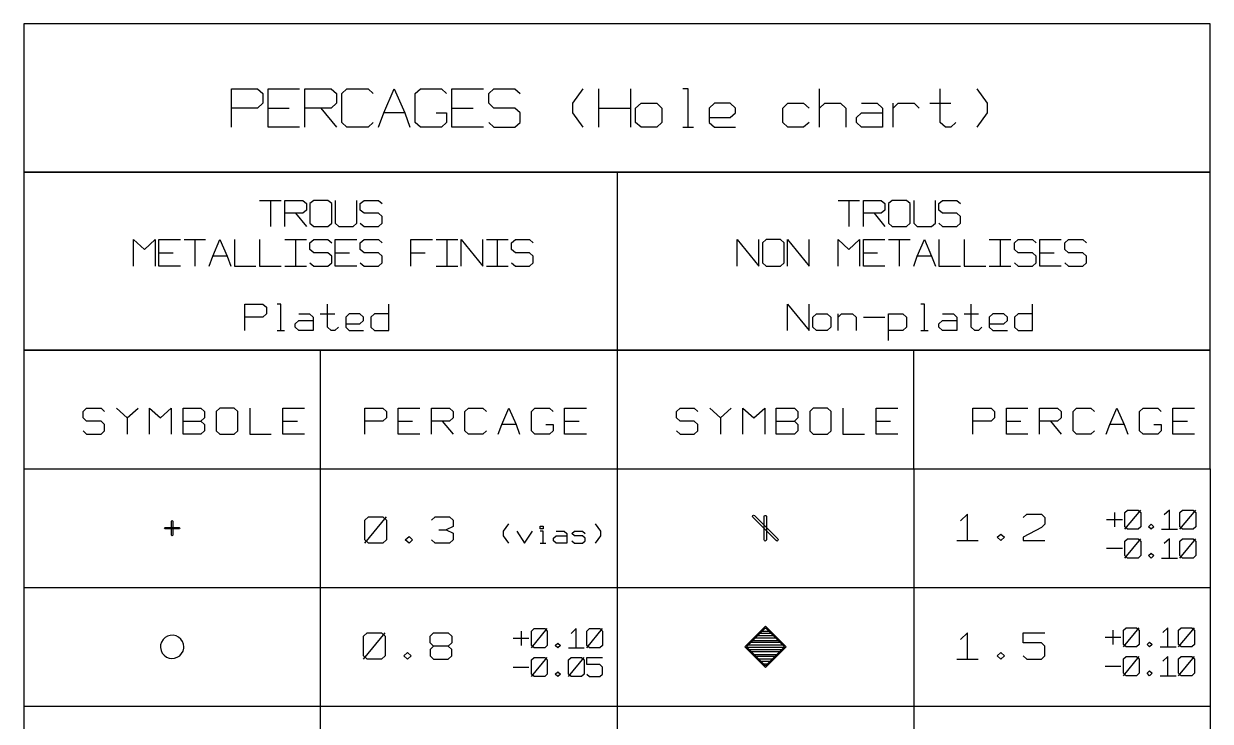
# Model space of a CAD drawing. Extents: x -658 to 530, y -320 to 521.
# Drawn here: x -421.3 to -277.6, y -38.6 to 45.8 of the extents above; entities that cross this region are included whole.
import ezdxf

# ---------------------------------------------------------------- set-up
doc = ezdxf.new("R2010")
doc.units = 0
doc.layers.add('1', color=1, linetype='CONTINUOUS')

msp = doc.modelspace()

# ---------------------------------------------------------------- linework, layer by layer
at = {"layer": '1'}
for p, q in [((-277.58, 45.8), (-421.3, 45.8)), ((-421.3, 45.8), (-421.3, 27.85)), ((-277.58, 27.85), (-277.58, 45.8)), ((-396.15, 33.27), (-396.15, 37.92)), ((-396.15, 37.92), (-392.98, 37.92)), ((-392.98, 37.92), (-392.33, 37.35)), ((-391.7, 33.27), (-391.7, 37.92)), ((-391.7, 37.92), (-387.88, 37.92)), ((-387.25, 33.27), (-387.25, 37.92)), ((-387.25, 37.92), (-384.05, 37.92)), ((-384.05, 37.92), (-383.43, 37.35)), ((-382.78, 37.35), (-382.15, 37.92)), ((-382.15, 37.92), (-379.6, 37.92)), ((-379.6, 37.92), (-378.98, 37.35)), ((-377.7, 35.02), (-376.43, 37.92)), ((-376.43, 37.92), (-375.15, 35.02)), ((-373.88, 37.35), (-373.25, 37.92)), ((-373.25, 37.92), (-370.7, 37.92)), ((-370.7, 37.92), (-370.08, 37.35)), ((-369.43, 33.27), (-369.43, 37.92)), ((-369.43, 37.92), (-365.63, 37.92)), ((-364.98, 37.35), (-364.35, 37.92)), ((-364.35, 37.92), (-361.8, 37.92)), ((-361.8, 37.92), (-361.18, 37.35)), ((-354.8, 36.17), (-353.53, 37.92)), ((-351.63, 33.27), (-351.63, 37.92)), ((-347.8, 37.92), (-347.8, 33.27)), ((-340.8, 37.92), (-341.45, 37.92)), ((-340.8, 33.27), (-340.8, 37.92)), ((-324.9, 33.27), (-324.9, 37.92)), ((-310.28, 33.85), (-310.28, 37.92)), ((-304.55, 36.17), (-305.83, 37.92)), ((-392.33, 36.17), (-392.98, 35.6)), ((-392.33, 37.35), (-392.33, 36.17)), ((-383.43, 36.17), (-384.05, 35.6)), ((-383.43, 37.35), (-383.43, 36.17)), ((-382.78, 33.85), (-382.78, 37.35)), ((-373.88, 33.85), (-373.88, 37.35)), ((-364.98, 36.17), (-364.98, 37.35)), ((-364.35, 35.6), (-364.98, 36.17)), ((-354.8, 35.02), (-354.8, 36.17)), ((-347.18, 35.6), (-346.53, 36.17)), ((-346.53, 36.17), (-344.63, 36.17)), ((-344.63, 36.17), (-344, 35.6)), ((-337.63, 36.17), (-338.28, 35.6)), ((-335.73, 36.17), (-337.63, 36.17)), ((-335.08, 35.6), (-335.73, 36.17)), ((-329.35, 35.6), (-328.73, 36.17)), ((-328.73, 36.17), (-326.83, 36.17)), ((-326.83, 36.17), (-326.18, 35.6)), ((-324.9, 35.6), (-324.28, 36.17)), ((-324.28, 36.17), (-322.38, 36.17)), ((-322.38, 36.17), (-321.73, 35.6)), ((-319.83, 36.17), (-317.93, 36.17)), ((-317.93, 36.17), (-317.28, 35.6)), ((-316, 33.27), (-316, 36.17)), ((-316, 35.6), (-315.38, 36.17)), ((-315.38, 36.17), (-313.45, 36.17)), ((-313.45, 36.17), (-312.83, 35.6)), ((-311.55, 36.17), (-309, 36.17)), ((-304.55, 35.02), (-304.55, 36.17)), ((-392.98, 35.6), (-396.15, 35.6)), ((-391.7, 35.6), (-389.15, 35.6)), ((-384.05, 35.6), (-387.25, 35.6)), ((-385.33, 35.6), (-383.43, 33.27)), ((-378.33, 33.27), (-377.7, 35.02)), ((-375.15, 35.02), (-377.7, 35.02)), ((-375.15, 35.02), (-374.53, 33.27)), ((-371.35, 35.02), (-370.08, 35.02)), ((-370.08, 35.02), (-370.08, 33.85)), ((-369.43, 35.6), (-366.88, 35.6)), ((-361.8, 35.6), (-364.35, 35.6)), ((-361.18, 35.02), (-361.8, 35.6)), ((-361.18, 33.85), (-361.18, 35.02)), ((-353.53, 33.27), (-354.8, 35.02)), ((-351.63, 35.6), (-347.8, 35.6)), ((-347.18, 33.85), (-347.18, 35.6)), ((-344, 35.6), (-344, 33.85)), ((-338.28, 35.6), (-338.28, 33.85)), ((-335.73, 34.45), (-335.08, 35.02)), ((-335.08, 35.02), (-335.08, 35.6)), ((-329.35, 33.85), (-329.35, 35.6)), ((-321.73, 35.6), (-321.73, 33.27)), ((-320.45, 34.45), (-319.83, 35.02)), ((-319.83, 35.02), (-317.28, 35.02)), ((-317.28, 35.6), (-317.28, 33.27)), ((-305.83, 33.27), (-304.55, 35.02)), ((-387.88, 33.27), (-391.7, 33.27)), ((-382.15, 33.27), (-382.78, 33.85)), ((-379.6, 33.27), (-382.15, 33.27)), ((-378.98, 33.85), (-379.6, 33.27)), ((-373.25, 33.27), (-373.88, 33.85)), ((-370.7, 33.27), (-373.25, 33.27)), ((-370.08, 33.85), (-370.7, 33.27)), ((-365.63, 33.27), (-369.43, 33.27)), ((-364.98, 33.85), (-364.35, 33.27)), ((-364.35, 33.27), (-361.8, 33.27)), ((-361.8, 33.27), (-361.18, 33.85)), ((-346.53, 33.27), (-347.18, 33.85)), ((-344.63, 33.27), (-346.53, 33.27)), ((-344, 33.85), (-344.63, 33.27)), ((-341.45, 33.27), (-340.18, 33.27)), ((-338.28, 34.45), (-335.73, 34.45)), ((-338.28, 33.85), (-337.63, 33.27)), ((-337.63, 33.27), (-335.08, 33.27)), ((-328.73, 33.27), (-329.35, 33.85)), ((-326.83, 33.27), (-328.73, 33.27)), ((-326.18, 33.85), (-326.83, 33.27)), ((-320.45, 33.85), (-320.45, 34.45)), ((-319.83, 33.27), (-320.45, 33.85)), ((-317.28, 33.27), (-319.83, 33.27)), ((-309.65, 33.27), (-310.28, 33.85)), ((-309, 33.27), (-309.65, 33.27)), ((-308.38, 33.85), (-309, 33.27)), ((-277.58, 27.85), (-421.3, 27.85)), ((-421.3, 27.85), (-421.3, 6.3)), ((-421.3, 27.85), (-277.58, 27.85)), ((-349.43, 27.85), (-349.43, -8.08)), ((-277.58, 6.3), (-277.58, 27.85)), ((-392.73, 24.42), (-390.1, 24.42)), ((-391.43, 24.42), (-391.43, 21.25)), ((-389.68, 21.25), (-389.68, 24.42)), ((-389.68, 24.42), (-387.5, 24.42)), ((-387.5, 24.42), (-387.05, 24.05)), ((-387.05, 23.25), (-387.5, 22.85)), ((-387.05, 24.05), (-387.05, 23.25)), ((-386.18, 24.42), (-386.63, 24.05)), ((-386.63, 24.05), (-386.63, 21.65)), ((-384.45, 24.42), (-386.18, 24.42)), ((-384, 24.05), (-384.45, 24.42)), ((-384, 21.65), (-384, 24.05)), ((-383.58, 24.42), (-383.58, 21.65)), ((-380.95, 21.65), (-380.95, 24.42)), ((-380.53, 24.05), (-380.08, 24.42)), ((-380.53, 23.25), (-380.53, 24.05)), ((-380.08, 22.85), (-380.53, 23.25)), ((-380.08, 24.42), (-378.33, 24.42)), ((-378.33, 24.42), (-377.9, 24.05)), ((-322.65, 24.42), (-320.05, 24.42)), ((-321.35, 24.42), (-321.35, 21.25)), ((-319.6, 21.25), (-319.6, 24.42)), ((-319.6, 24.42), (-317.43, 24.42)), ((-317.43, 24.42), (-317, 24.05)), ((-317, 23.25), (-317.43, 22.85)), ((-317, 24.05), (-317, 23.25)), ((-316.13, 24.42), (-316.55, 24.05)), ((-316.55, 24.05), (-316.55, 21.65)), ((-314.38, 24.42), (-316.13, 24.42)), ((-313.93, 24.05), (-314.38, 24.42)), ((-313.93, 21.65), (-313.93, 24.05)), ((-313.5, 24.42), (-313.5, 21.65)), ((-310.88, 21.65), (-310.88, 24.42)), ((-310.45, 24.05), (-310, 24.42)), ((-310.45, 23.25), (-310.45, 24.05)), ((-310, 22.85), (-310.45, 23.25)), ((-310, 24.42), (-308.28, 24.42)), ((-308.28, 24.42), (-307.83, 24.05)), ((-387.5, 22.85), (-389.68, 22.85)), ((-388.38, 22.85), (-387.05, 21.25)), ((-386.63, 21.65), (-386.18, 21.25)), ((-384.45, 21.25), (-384, 21.65)), ((-383.58, 21.65), (-383.13, 21.25)), ((-381.38, 21.25), (-380.95, 21.65)), ((-380.53, 21.65), (-380.08, 21.25)), ((-378.33, 22.85), (-380.08, 22.85)), ((-377.9, 22.45), (-378.33, 22.85)), ((-378.33, 21.25), (-377.9, 21.65)), ((-377.9, 21.65), (-377.9, 22.45)), ((-317.43, 22.85), (-319.6, 22.85)), ((-318.3, 22.85), (-317, 21.25)), ((-316.55, 21.65), (-316.13, 21.25)), ((-314.38, 21.25), (-313.93, 21.65)), ((-313.5, 21.65), (-313.08, 21.25)), ((-311.33, 21.25), (-310.88, 21.65)), ((-310.45, 21.65), (-310, 21.25)), ((-308.28, 22.85), (-310, 22.85)), ((-307.83, 22.45), (-308.28, 22.85)), ((-308.28, 21.25), (-307.83, 21.65)), ((-307.83, 21.65), (-307.83, 22.45)), ((-386.18, 21.25), (-384.45, 21.25)), ((-383.13, 21.25), (-381.38, 21.25)), ((-380.08, 21.25), (-378.33, 21.25)), ((-316.13, 21.25), (-314.38, 21.25)), ((-313.08, 21.25), (-311.33, 21.25)), ((-310, 21.25), (-308.28, 21.25)), ((-408, 16.47), (-408, 19.67)), ((-408, 19.67), (-406.68, 18.47)), ((-406.68, 18.47), (-405.38, 19.67)), ((-405.38, 19.67), (-405.38, 16.47)), ((-404.95, 16.47), (-404.95, 19.67)), ((-404.95, 19.67), (-402.33, 19.67)), ((-401.88, 19.67), (-399.28, 19.67)), ((-400.58, 19.67), (-400.58, 16.47)), ((-398.4, 17.67), (-397.53, 19.67)), ((-397.53, 19.67), (-396.65, 17.67)), ((-395.78, 19.67), (-395.78, 16.47)), ((-392.73, 19.67), (-392.73, 16.47)), ((-389.68, 19.67), (-387.05, 19.67)), ((-388.38, 19.67), (-388.38, 16.47)), ((-386.63, 19.27), (-386.18, 19.67)), ((-386.63, 18.47), (-386.63, 19.27)), ((-386.18, 19.67), (-384.45, 19.67)), ((-384.45, 19.67), (-384, 19.27)), ((-383.58, 16.47), (-383.58, 19.67)), ((-383.58, 19.67), (-380.95, 19.67)), ((-380.53, 19.27), (-380.08, 19.67)), ((-380.53, 18.47), (-380.53, 19.27)), ((-380.08, 19.67), (-378.33, 19.67)), ((-378.33, 19.67), (-377.9, 19.27)), ((-374.4, 16.47), (-374.4, 19.67)), ((-374.4, 19.67), (-371.8, 19.67)), ((-371.35, 19.67), (-368.73, 19.67)), ((-370.05, 19.67), (-370.05, 16.47)), ((-368.3, 16.47), (-368.3, 19.67)), ((-368.3, 19.67), (-365.68, 16.47)), ((-365.68, 16.47), (-365.68, 19.67)), ((-365.25, 19.67), (-362.63, 19.67)), ((-363.95, 19.67), (-363.95, 16.47)), ((-362.2, 19.27), (-361.75, 19.67)), ((-362.2, 18.47), (-362.2, 19.27)), ((-361.75, 19.67), (-360.03, 19.67)), ((-360.03, 19.67), (-359.58, 19.27)), ((-334.88, 16.47), (-334.88, 19.67)), ((-334.88, 19.67), (-332.25, 16.47)), ((-332.25, 16.47), (-332.25, 19.67)), ((-331.38, 19.67), (-331.83, 19.27)), ((-331.83, 19.27), (-331.83, 16.87)), ((-329.65, 19.67), (-331.38, 19.67)), ((-329.2, 19.27), (-329.65, 19.67)), ((-329.2, 16.87), (-329.2, 19.27)), ((-328.78, 16.47), (-328.78, 19.67)), ((-328.78, 19.67), (-326.15, 16.47)), ((-326.15, 16.47), (-326.15, 19.67)), ((-322.65, 16.47), (-322.65, 19.67)), ((-322.65, 19.67), (-321.35, 18.47)), ((-321.35, 18.47), (-320.05, 19.67)), ((-320.05, 19.67), (-320.05, 16.47)), ((-319.6, 16.47), (-319.6, 19.67)), ((-319.6, 19.67), (-317, 19.67)), ((-316.55, 19.67), (-313.93, 19.67)), ((-315.25, 19.67), (-315.25, 16.47)), ((-313.08, 17.67), (-312.2, 19.67)), ((-312.2, 19.67), (-311.33, 17.67)), ((-310.45, 19.67), (-310.45, 16.47)), ((-307.4, 19.67), (-307.4, 16.47)), ((-304.35, 19.67), (-301.73, 19.67)), ((-303.03, 19.67), (-303.03, 16.47)), ((-301.3, 19.27), (-300.85, 19.67)), ((-301.3, 18.47), (-301.3, 19.27)), ((-300.85, 19.67), (-299.1, 19.67)), ((-299.1, 19.67), (-298.68, 19.27)), ((-298.23, 16.47), (-298.23, 19.67)), ((-298.23, 19.67), (-295.63, 19.67)), ((-295.18, 19.27), (-294.75, 19.67)), ((-295.18, 18.47), (-295.18, 19.27)), ((-294.75, 19.67), (-293, 19.67)), ((-293, 19.67), (-292.58, 19.27)), ((-404.95, 18.07), (-403.2, 18.07)), ((-398.83, 16.47), (-398.4, 17.67)), ((-396.65, 17.67), (-398.4, 17.67)), ((-396.65, 17.67), (-396.23, 16.47)), ((-386.18, 18.07), (-386.63, 18.47)), ((-384.45, 18.07), (-386.18, 18.07)), ((-384, 17.67), (-384.45, 18.07)), ((-384, 16.87), (-384, 17.67)), ((-383.58, 18.07), (-381.83, 18.07)), ((-380.08, 18.07), (-380.53, 18.47)), ((-378.33, 18.07), (-380.08, 18.07)), ((-377.9, 17.67), (-378.33, 18.07)), ((-377.9, 16.87), (-377.9, 17.67)), ((-374.4, 18.07), (-372.68, 18.07)), ((-361.75, 18.07), (-362.2, 18.47)), ((-360.03, 18.07), (-361.75, 18.07)), ((-359.58, 17.67), (-360.03, 18.07)), ((-359.58, 16.87), (-359.58, 17.67)), ((-319.6, 18.07), (-317.88, 18.07)), ((-313.5, 16.47), (-313.08, 17.67)), ((-311.33, 17.67), (-313.08, 17.67)), ((-311.33, 17.67), (-310.88, 16.47)), ((-300.85, 18.07), (-301.3, 18.47)), ((-299.1, 18.07), (-300.85, 18.07)), ((-298.68, 17.67), (-299.1, 18.07)), ((-298.68, 16.87), (-298.68, 17.67)), ((-298.23, 18.07), (-296.5, 18.07)), ((-294.75, 18.07), (-295.18, 18.47)), ((-293, 18.07), (-294.75, 18.07)), ((-292.58, 17.67), (-293, 18.07)), ((-292.58, 16.87), (-292.58, 17.67)), ((-402.33, 16.47), (-404.95, 16.47)), ((-395.78, 16.47), (-393.18, 16.47)), ((-392.73, 16.47), (-390.1, 16.47)), ((-389.68, 16.47), (-387.05, 16.47)), ((-386.63, 16.87), (-386.18, 16.47)), ((-386.18, 16.47), (-384.45, 16.47)), ((-384.45, 16.47), (-384, 16.87)), ((-380.95, 16.47), (-383.58, 16.47)), ((-380.53, 16.87), (-380.08, 16.47)), ((-380.08, 16.47), (-378.33, 16.47)), ((-378.33, 16.47), (-377.9, 16.87)), ((-371.35, 16.47), (-368.73, 16.47)), ((-365.25, 16.47), (-362.63, 16.47)), ((-362.2, 16.87), (-361.75, 16.47)), ((-361.75, 16.47), (-360.03, 16.47)), ((-360.03, 16.47), (-359.58, 16.87)), ((-331.83, 16.87), (-331.38, 16.47)), ((-331.38, 16.47), (-329.65, 16.47)), ((-329.65, 16.47), (-329.2, 16.87)), ((-317, 16.47), (-319.6, 16.47)), ((-310.45, 16.47), (-307.83, 16.47)), ((-307.4, 16.47), (-304.78, 16.47)), ((-304.35, 16.47), (-301.73, 16.47)), ((-301.3, 16.87), (-300.85, 16.47)), ((-300.85, 16.47), (-299.1, 16.47)), ((-299.1, 16.47), (-298.68, 16.87)), ((-295.63, 16.47), (-298.23, 16.47)), ((-295.18, 16.87), (-294.75, 16.47)), ((-294.75, 16.47), (-293, 16.47)), ((-293, 16.47), (-292.58, 16.87)), ((-394.53, 8.67), (-394.53, 11.85)), ((-394.53, 11.85), (-392.35, 11.85)), ((-392.35, 11.85), (-391.9, 11.47)), ((-390.15, 11.85), (-390.6, 11.85)), ((-390.15, 8.67), (-390.15, 11.85)), ((-384.5, 9.07), (-384.5, 11.85)), ((-377.08, 8.67), (-377.08, 11.85)), ((-328.78, 8.67), (-328.78, 11.85)), ((-328.78, 11.85), (-326.15, 8.67)), ((-326.15, 8.67), (-326.15, 11.85)), ((-312.2, 11.85), (-312.63, 11.85)), ((-312.2, 8.67), (-312.2, 11.85)), ((-306.53, 9.07), (-306.53, 11.85)), ((-299.1, 8.67), (-299.1, 11.85)), ((-392.35, 10.27), (-394.53, 10.27)), ((-391.9, 10.67), (-392.35, 10.27)), ((-391.9, 11.47), (-391.9, 10.67)), ((-387.98, 10.67), (-386.68, 10.67)), ((-386.68, 10.67), (-386.23, 10.27)), ((-386.23, 10.27), (-386.23, 8.67)), ((-385.38, 10.67), (-383.63, 10.67)), ((-381.88, 10.67), (-382.3, 10.27)), ((-382.3, 10.27), (-382.3, 9.07)), ((-380.58, 10.67), (-381.88, 10.67)), ((-380.13, 10.27), (-380.58, 10.67)), ((-380.13, 9.87), (-380.13, 10.27)), ((-378.83, 10.67), (-379.25, 10.27)), ((-379.25, 10.27), (-379.25, 9.07)), ((-377.08, 10.67), (-378.83, 10.67)), ((-325.73, 10.27), (-325.28, 10.67)), ((-325.73, 9.07), (-325.73, 10.27)), ((-325.28, 10.67), (-323.98, 10.67)), ((-323.98, 10.67), (-323.53, 10.27)), ((-323.53, 10.27), (-323.53, 9.07)), ((-322.65, 8.67), (-322.65, 10.67)), ((-322.65, 10.27), (-322.23, 10.67)), ((-322.23, 10.67), (-320.93, 10.67)), ((-320.93, 10.67), (-320.48, 10.27)), ((-320.48, 10.27), (-320.48, 8.67)), ((-319.6, 10.27), (-317, 10.27)), ((-316.55, 7.47), (-316.55, 10.67)), ((-316.55, 10.67), (-314.8, 10.67)), ((-314.8, 10.67), (-314.38, 10.27)), ((-314.38, 10.27), (-314.38, 9.07)), ((-310, 10.67), (-308.7, 10.67)), ((-308.7, 10.67), (-308.28, 10.27)), ((-308.28, 10.27), (-308.28, 8.67)), ((-307.4, 10.67), (-305.65, 10.67)), ((-303.9, 10.67), (-304.35, 10.27)), ((-304.35, 10.27), (-304.35, 9.07)), ((-302.6, 10.67), (-303.9, 10.67)), ((-302.15, 10.27), (-302.6, 10.67)), ((-302.15, 9.87), (-302.15, 10.27)), ((-300.85, 10.67), (-301.3, 10.27)), ((-301.3, 10.27), (-301.3, 9.07)), ((-299.1, 10.67), (-300.85, 10.67)), ((-390.6, 8.67), (-389.73, 8.67)), ((-388.43, 9.47), (-387.98, 9.87)), ((-388.43, 9.07), (-388.43, 9.47)), ((-387.98, 8.67), (-388.43, 9.07)), ((-387.98, 9.87), (-386.23, 9.87)), ((-386.23, 8.67), (-387.98, 8.67)), ((-384.05, 8.67), (-384.5, 9.07)), ((-383.63, 8.67), (-384.05, 8.67)), ((-383.18, 9.07), (-383.63, 8.67)), ((-382.3, 9.47), (-380.58, 9.47)), ((-382.3, 9.07), (-381.88, 8.67)), ((-381.88, 8.67), (-380.13, 8.67)), ((-380.58, 9.47), (-380.13, 9.87)), ((-379.25, 9.07), (-378.83, 8.67)), ((-378.83, 8.67), (-377.08, 8.67)), ((-325.28, 8.67), (-325.73, 9.07)), ((-323.98, 8.67), (-325.28, 8.67)), ((-323.53, 9.07), (-323.98, 8.67)), ((-314.8, 8.67), (-316.55, 8.67)), ((-314.38, 9.07), (-314.8, 8.67)), ((-312.63, 8.67), (-311.75, 8.67)), ((-310.45, 9.47), (-310, 9.87)), ((-310.45, 9.07), (-310.45, 9.47)), ((-310, 8.67), (-310.45, 9.07)), ((-310, 9.87), (-308.28, 9.87)), ((-308.28, 8.67), (-310, 8.67)), ((-306.08, 8.67), (-306.53, 9.07)), ((-305.65, 8.67), (-306.08, 8.67)), ((-305.23, 9.07), (-305.65, 8.67)), ((-304.35, 9.47), (-302.6, 9.47)), ((-304.35, 9.07), (-303.9, 8.67)), ((-303.9, 8.67), (-302.15, 8.67)), ((-302.6, 9.47), (-302.15, 9.87)), ((-301.3, 9.07), (-300.85, 8.67)), ((-300.85, 8.67), (-299.1, 8.67)), ((-277.58, 6.3), (-421.3, 6.3)), ((-421.3, 6.3), (-421.3, -8.08)), ((-421.3, 6.3), (-277.58, 6.3)), ((-385.38, 6.3), (-385.38, -8.08)), ((-313.5, -8.08), (-313.5, 6.3)), ((-277.58, -8.08), (-277.58, 6.3)), ((-414.1, -1.13), (-413.68, -0.73)), ((-414.1, -1.9), (-414.1, -1.13)), ((-413.68, -0.73), (-411.93, -0.73)), ((-411.93, -0.73), (-411.5, -1.13)), ((-410.08, -0.73), (-408.78, -1.9)), ((-408.78, -1.9), (-407.45, -0.73)), ((-406.05, -3.9), (-406.05, -0.73)), ((-406.05, -0.73), (-404.73, -1.9)), ((-404.73, -1.9), (-403.43, -0.73)), ((-403.43, -0.73), (-403.43, -3.9)), ((-402, -3.9), (-402, -0.73)), ((-402, -0.73), (-399.83, -0.73)), ((-399.83, -0.73), (-399.4, -1.13)), ((-399.4, -1.13), (-399.4, -1.9)), ((-397.53, -0.73), (-397.98, -1.13)), ((-397.98, -1.13), (-397.98, -3.5)), ((-395.8, -0.73), (-397.53, -0.73)), ((-395.35, -1.13), (-395.8, -0.73)), ((-395.35, -3.5), (-395.35, -1.13)), ((-393.93, -0.73), (-393.93, -3.9)), ((-389.9, -3.9), (-389.9, -0.73)), ((-389.9, -0.73), (-387.28, -0.73)), ((-379.98, -3.9), (-379.98, -0.73)), ((-379.98, -0.73), (-377.8, -0.73)), ((-377.8, -0.73), (-377.35, -1.13)), ((-377.35, -1.13), (-377.35, -1.9)), ((-375.95, -3.9), (-375.95, -0.73)), ((-375.95, -0.73), (-373.33, -0.73)), ((-371.9, -3.9), (-371.9, -0.73)), ((-371.9, -0.73), (-369.73, -0.73)), ((-369.73, -0.73), (-369.28, -1.13)), ((-369.28, -1.13), (-369.28, -1.9)), ((-367.88, -1.13), (-367.43, -0.73)), ((-367.88, -3.5), (-367.88, -1.13)), ((-367.43, -0.73), (-365.7, -0.73)), ((-365.7, -0.73), (-365.25, -1.13)), ((-363.4, -2.7), (-362.53, -0.73)), ((-362.53, -0.73), (-361.65, -2.7)), ((-359.8, -1.13), (-359.38, -0.73)), ((-359.8, -3.5), (-359.8, -1.13)), ((-359.38, -0.73), (-357.63, -0.73)), ((-357.63, -0.73), (-357.18, -1.13)), ((-355.78, -3.9), (-355.78, -0.73)), ((-355.78, -0.73), (-353.15, -0.73)), ((-342.25, -1.13), (-341.8, -0.73)), ((-342.25, -1.9), (-342.25, -1.13)), ((-341.8, -0.73), (-340.08, -0.73)), ((-340.08, -0.73), (-339.63, -1.13)), ((-338.2, -0.73), (-336.9, -1.9)), ((-336.9, -1.9), (-335.6, -0.73)), ((-334.18, -3.9), (-334.18, -0.73)), ((-334.18, -0.73), (-332.88, -1.9)), ((-332.88, -1.9), (-331.55, -0.73)), ((-331.55, -0.73), (-331.55, -3.9)), ((-330.15, -3.9), (-330.15, -0.73)), ((-330.15, -0.73), (-327.95, -0.73)), ((-327.95, -0.73), (-327.53, -1.13)), ((-327.53, -1.13), (-327.53, -1.9)), ((-325.68, -0.73), (-326.1, -1.13)), ((-326.1, -1.13), (-326.1, -3.5)), ((-323.93, -0.73), (-325.68, -0.73)), ((-323.5, -1.13), (-323.93, -0.73)), ((-323.5, -3.5), (-323.5, -1.13)), ((-322.08, -0.73), (-322.08, -3.9)), ((-318.05, -3.9), (-318.05, -0.73)), ((-318.05, -0.73), (-315.43, -0.73)), ((-306.33, -3.9), (-306.33, -0.73)), ((-306.33, -0.73), (-304.13, -0.73)), ((-304.13, -0.73), (-303.7, -1.13)), ((-303.7, -1.13), (-303.7, -1.9)), ((-302.28, -3.9), (-302.28, -0.73)), ((-302.28, -0.73), (-299.68, -0.73)), ((-298.25, -3.9), (-298.25, -0.73)), ((-298.25, -0.73), (-296.08, -0.73)), ((-296.08, -0.73), (-295.63, -1.13)), ((-295.63, -1.13), (-295.63, -1.9)), ((-294.2, -1.13), (-293.78, -0.73)), ((-294.2, -3.5), (-294.2, -1.13)), ((-293.78, -0.73), (-292.03, -0.73)), ((-292.03, -0.73), (-291.6, -1.13)), ((-289.75, -2.7), (-288.88, -0.73)), ((-288.88, -0.73), (-288, -2.7)), ((-286.15, -1.13), (-285.7, -0.73)), ((-286.15, -3.5), (-286.15, -1.13)), ((-285.7, -0.73), (-283.95, -0.73)), ((-283.95, -0.73), (-283.53, -1.13)), ((-282.1, -3.9), (-282.1, -0.73)), ((-282.1, -0.73), (-279.5, -0.73)), ((-413.68, -2.3), (-414.1, -1.9)), ((-411.93, -2.3), (-413.68, -2.3)), ((-411.5, -2.7), (-411.93, -2.3)), ((-411.5, -3.5), (-411.5, -2.7)), ((-408.78, -1.9), (-408.78, -3.9)), ((-402, -2.3), (-399.83, -2.3)), ((-399.4, -1.9), (-399.83, -2.3)), ((-399.83, -2.3), (-399.4, -2.7)), ((-399.4, -2.7), (-399.4, -3.5)), ((-389.9, -2.3), (-388.15, -2.3)), ((-377.8, -2.3), (-379.98, -2.3)), ((-377.35, -1.9), (-377.8, -2.3)), ((-375.95, -2.3), (-374.2, -2.3)), ((-369.73, -2.3), (-371.9, -2.3)), ((-370.6, -2.3), (-369.28, -3.9)), ((-369.28, -1.9), (-369.73, -2.3)), ((-363.83, -3.9), (-363.4, -2.7)), ((-361.65, -2.7), (-363.4, -2.7)), ((-361.65, -2.7), (-361.23, -3.9)), ((-358.05, -2.7), (-357.18, -2.7)), ((-357.18, -2.7), (-357.18, -3.5)), ((-355.78, -2.3), (-354.03, -2.3)), ((-341.8, -2.3), (-342.25, -1.9)), ((-340.08, -2.3), (-341.8, -2.3)), ((-339.63, -2.7), (-340.08, -2.3)), ((-339.63, -3.5), (-339.63, -2.7)), ((-336.9, -1.9), (-336.9, -3.9)), ((-330.15, -2.3), (-327.95, -2.3)), ((-327.53, -1.9), (-327.95, -2.3)), ((-327.95, -2.3), (-327.53, -2.7)), ((-327.53, -2.7), (-327.53, -3.5)), ((-318.05, -2.3), (-316.3, -2.3)), ((-304.13, -2.3), (-306.33, -2.3)), ((-303.7, -1.9), (-304.13, -2.3)), ((-302.28, -2.3), (-300.53, -2.3)), ((-296.08, -2.3), (-298.25, -2.3)), ((-296.93, -2.3), (-295.63, -3.9)), ((-295.63, -1.9), (-296.08, -2.3)), ((-290.18, -3.9), (-289.75, -2.7)), ((-288, -2.7), (-289.75, -2.7)), ((-288, -2.7), (-287.55, -3.9)), ((-284.4, -2.7), (-283.53, -2.7)), ((-283.53, -2.7), (-283.53, -3.5)), ((-282.1, -2.3), (-280.35, -2.3)), ((-414.1, -3.5), (-413.68, -3.9)), ((-413.68, -3.9), (-411.93, -3.9)), ((-411.93, -3.9), (-411.5, -3.5)), ((-399.83, -3.9), (-402, -3.9)), ((-399.4, -3.5), (-399.83, -3.9)), ((-397.98, -3.5), (-397.53, -3.9)), ((-397.53, -3.9), (-395.8, -3.9)), ((-395.8, -3.9), (-395.35, -3.5)), ((-393.93, -3.9), (-391.33, -3.9)), ((-387.28, -3.9), (-389.9, -3.9)), ((-373.33, -3.9), (-375.95, -3.9)), ((-367.43, -3.9), (-367.88, -3.5)), ((-365.7, -3.9), (-367.43, -3.9)), ((-365.25, -3.5), (-365.7, -3.9)), ((-359.38, -3.9), (-359.8, -3.5)), ((-357.63, -3.9), (-359.38, -3.9)), ((-357.18, -3.5), (-357.63, -3.9)), ((-353.15, -3.9), (-355.78, -3.9)), ((-342.25, -3.5), (-341.8, -3.9)), ((-341.8, -3.9), (-340.08, -3.9)), ((-340.08, -3.9), (-339.63, -3.5)), ((-327.95, -3.9), (-330.15, -3.9)), ((-327.53, -3.5), (-327.95, -3.9)), ((-326.1, -3.5), (-325.68, -3.9)), ((-325.68, -3.9), (-323.93, -3.9)), ((-323.93, -3.9), (-323.5, -3.5)), ((-322.08, -3.9), (-319.45, -3.9)), ((-315.43, -3.9), (-318.05, -3.9)), ((-299.68, -3.9), (-302.28, -3.9)), ((-293.78, -3.9), (-294.2, -3.5)), ((-292.03, -3.9), (-293.78, -3.9)), ((-291.6, -3.5), (-292.03, -3.9)), ((-285.7, -3.9), (-286.15, -3.5)), ((-283.95, -3.9), (-285.7, -3.9)), ((-283.53, -3.5), (-283.95, -3.9)), ((-279.5, -3.9), (-282.1, -3.9)), ((-421.3, -8.08), (-421.3, -65.58)), ((-421.3, -8.08), (-277.58, -8.08)), ((-385.38, -8.08), (-385.38, -65.58)), ((-349.43, -8.08), (-349.43, -65.58)), ((-313.5, -8.08), (-313.5, -65.58)), ((-277.58, -8.08), (-277.58, -65.58)), ((-403.38, -14.38), (-403.33, -14.35)), ((-403.33, -14.35), (-403.28, -14.38)), ((-379.98, -14.28), (-379.55, -13.88)), ((-379.98, -17.08), (-377.35, -13.88)), ((-379.98, -16.68), (-379.98, -14.28)), ((-379.55, -13.88), (-377.8, -13.88)), ((-377.8, -13.88), (-377.35, -14.28)), ((-377.35, -14.28), (-377.35, -16.68)), ((-371.9, -14.28), (-371.48, -13.88)), ((-371.48, -13.88), (-369.73, -13.88)), ((-369.73, -13.88), (-369.28, -14.28)), ((-369.28, -14.28), (-369.28, -15.08)), ((-333.02, -13.85), (-333, -13.75)), ((-333, -13.95), (-333.02, -13.85)), ((-333, -13.75), (-332.9, -13.7)), ((-330.15, -16.77), (-333, -13.95)), ((-332.9, -13.7), (-332.8, -13.75)), ((-332.8, -13.75), (-329.95, -16.57)), ((-331.6, -13.85), (-331.58, -13.75)), ((-331.6, -16.67), (-331.6, -13.85)), ((-331.58, -13.75), (-331.48, -13.72)), ((-331.48, -13.72), (-331.38, -13.75)), ((-331.38, -13.75), (-331.33, -13.85)), ((-331.33, -13.85), (-331.33, -16.67)), ((-306.98, -13.58), (-307.85, -14.38)), ((-306.98, -16.75), (-306.98, -13.58)), ((-300.23, -13.98), (-299.78, -13.58)), ((-299.78, -13.58), (-298.03, -13.58)), ((-298.03, -13.58), (-297.6, -13.98)), ((-297.6, -13.98), (-297.6, -14.78)), ((-290.15, -14.23), (-288.23, -14.23)), ((-289.2, -13.35), (-289.2, -15.1)), ((-287.93, -13.35), (-287.6, -13.08)), ((-287.93, -15.38), (-286, -13.08)), ((-287.93, -15.1), (-287.93, -13.35)), ((-287.6, -13.08), (-286.33, -13.08)), ((-286.33, -13.08), (-286, -13.35)), ((-286, -13.35), (-286, -15.1)), ((-282.53, -13.08), (-283.15, -13.65)), ((-282.53, -15.38), (-282.53, -13.08)), ((-281.25, -13.35), (-280.93, -13.08)), ((-281.25, -15.38), (-279.33, -13.08)), ((-281.25, -15.1), (-281.25, -13.35)), ((-280.93, -13.08), (-279.65, -13.08)), ((-279.65, -13.08), (-279.33, -13.35)), ((-279.33, -13.35), (-279.33, -15.1)), ((-404.25, -15.28), (-404.22, -15.23)), ((-404.22, -15.33), (-404.25, -15.28)), ((-404.22, -15.23), (-404.17, -15.2)), ((-404.17, -15.35), (-404.22, -15.33)), ((-404.17, -15.2), (-402.47, -15.2)), ((-402.47, -15.35), (-404.17, -15.35)), ((-403.4, -14.43), (-403.38, -14.38)), ((-403.4, -16.12), (-403.4, -14.43)), ((-403.28, -14.38), (-403.25, -14.43)), ((-403.25, -14.43), (-403.25, -16.12)), ((-402.47, -15.2), (-402.42, -15.23)), ((-402.42, -15.33), (-402.47, -15.35)), ((-402.42, -15.23), (-402.4, -15.28)), ((-402.4, -15.28), (-402.42, -15.33)), ((-371.03, -15.48), (-370.15, -15.48)), ((-369.28, -15.08), (-370.15, -15.48)), ((-370.15, -15.48), (-369.28, -15.88)), ((-363.18, -15.63), (-362.53, -14.75)), ((-363.18, -16.2), (-363.18, -15.63)), ((-361.58, -15.63), (-360.63, -17.08)), ((-360.63, -17.08), (-359.68, -15.63)), ((-358.73, -15.33), (-358.73, -15.03)), ((-358.73, -15.03), (-358.4, -15.03)), ((-358.4, -15.33), (-358.73, -15.33)), ((-358.4, -15.63), (-358.73, -15.63)), ((-358.4, -15.03), (-358.4, -15.33)), ((-358.4, -17.08), (-358.4, -15.63)), ((-356.8, -15.63), (-355.85, -15.63)), ((-355.85, -15.63), (-355.53, -15.9)), ((-354.9, -15.9), (-354.58, -15.63)), ((-354.58, -15.63), (-353.63, -15.63)), ((-353.63, -15.63), (-353.3, -15.9)), ((-351.4, -15.63), (-352.05, -14.75)), ((-351.4, -16.2), (-351.4, -15.63)), ((-298.03, -15.18), (-300.23, -16.35)), ((-297.6, -14.78), (-298.03, -15.18)), ((-287.6, -15.38), (-287.93, -15.1)), ((-286.33, -15.38), (-287.6, -15.38)), ((-286, -15.1), (-286.33, -15.38)), ((-285.05, -15.1), (-284.75, -14.8)), ((-284.75, -15.38), (-285.05, -15.1)), ((-284.75, -14.8), (-284.43, -15.1)), ((-284.43, -15.1), (-284.75, -15.38)), ((-283.48, -15.38), (-281.55, -15.38)), ((-280.93, -15.38), (-281.25, -15.1)), ((-279.65, -15.38), (-280.93, -15.38)), ((-279.33, -15.1), (-279.65, -15.38)), ((-403.38, -16.17), (-403.4, -16.12)), ((-403.33, -16.2), (-403.38, -16.17)), ((-403.28, -16.17), (-403.33, -16.2)), ((-403.25, -16.12), (-403.28, -16.17)), ((-379.55, -17.08), (-379.98, -16.68)), ((-377.8, -17.08), (-379.55, -17.08)), ((-377.35, -16.68), (-377.8, -17.08)), ((-375.08, -16.68), (-374.63, -16.28)), ((-374.63, -17.08), (-375.08, -16.68)), ((-374.63, -16.28), (-374.2, -16.68)), ((-374.2, -16.68), (-374.63, -17.08)), ((-371.48, -17.08), (-371.9, -16.68)), ((-369.73, -17.08), (-371.48, -17.08)), ((-369.28, -16.68), (-369.73, -17.08)), ((-369.28, -15.88), (-369.28, -16.68)), ((-362.53, -17.08), (-363.18, -16.2)), ((-358.73, -17.08), (-358.08, -17.08)), ((-357.13, -16.48), (-356.8, -16.2)), ((-357.13, -16.78), (-357.13, -16.48)), ((-356.8, -17.08), (-357.13, -16.78)), ((-356.8, -16.2), (-355.53, -16.2)), ((-355.53, -17.08), (-356.8, -17.08)), ((-355.53, -15.9), (-355.53, -17.08)), ((-354.58, -16.2), (-354.9, -15.9)), ((-354.9, -16.78), (-354.58, -17.08)), ((-353.63, -16.2), (-354.58, -16.2)), ((-354.58, -17.08), (-353.63, -17.08)), ((-353.3, -16.48), (-353.63, -16.2)), ((-353.63, -17.08), (-353.3, -16.78)), ((-353.3, -16.78), (-353.3, -16.48)), ((-352.05, -17.08), (-351.4, -16.2)), ((-331.58, -16.77), (-331.6, -16.67)), ((-331.48, -16.82), (-331.58, -16.77)), ((-331.38, -16.77), (-331.48, -16.82)), ((-331.33, -16.67), (-331.38, -16.77)), ((-330.05, -16.82), (-330.15, -16.77)), ((-329.95, -16.77), (-330.05, -16.82)), ((-329.95, -16.57), (-329.9, -16.67)), ((-329.9, -16.67), (-329.95, -16.77)), ((-308.28, -16.75), (-305.68, -16.75)), ((-303.38, -16.35), (-302.95, -15.98)), ((-302.95, -16.75), (-303.38, -16.35)), ((-302.95, -15.98), (-302.5, -16.35)), ((-302.5, -16.35), (-302.95, -16.75)), ((-300.23, -16.35), (-300.23, -16.75)), ((-300.23, -16.75), (-297.6, -16.75)), ((-287.93, -16.83), (-287.6, -16.55)), ((-287.93, -18.88), (-286, -16.55)), ((-287.93, -18.58), (-287.93, -16.83)), ((-287.6, -16.55), (-286.33, -16.55)), ((-286.33, -16.55), (-286, -16.83)), ((-286, -16.83), (-286, -18.58)), ((-282.53, -16.55), (-283.15, -17.13)), ((-282.53, -18.88), (-282.53, -16.55)), ((-281.25, -16.83), (-280.93, -16.55)), ((-281.25, -18.88), (-279.33, -16.55)), ((-281.25, -18.58), (-281.25, -16.83)), ((-280.93, -16.55), (-279.65, -16.55)), ((-279.65, -16.55), (-279.33, -16.83)), ((-279.33, -16.83), (-279.33, -18.58)), ((-290.15, -17.7), (-288.23, -17.7)), ((-287.6, -18.88), (-287.93, -18.58)), ((-286, -18.58), (-286.33, -18.88)), ((-285.05, -18.58), (-284.75, -18.28)), ((-284.75, -18.88), (-285.05, -18.58)), ((-284.75, -18.28), (-284.43, -18.58)), ((-284.43, -18.58), (-284.75, -18.88)), ((-280.93, -18.88), (-281.25, -18.58)), ((-279.33, -18.58), (-279.65, -18.88)), ((-286.33, -18.88), (-287.6, -18.88)), ((-283.48, -18.88), (-281.55, -18.88)), ((-279.65, -18.88), (-280.93, -18.88)), ((-421.3, -22.45), (-277.58, -22.45)), ((-333.97, -29.65), (-331.47, -27.12)), ((-331.47, -27.12), (-328.95, -29.65)), ((-404.17, -28.52), (-404.42, -28.75)), ((-403.87, -28.35), (-404.17, -28.52)), ((-403.55, -28.25), (-403.87, -28.35)), ((-403.2, -28.22), (-403.55, -28.25)), ((-402.85, -28.3), (-403.2, -28.22)), ((-402.55, -28.47), (-402.85, -28.3)), ((-402.27, -28.7), (-402.55, -28.47)), ((-402.07, -28.97), (-402.27, -28.7)), ((-380.15, -28.35), (-379.7, -27.95)), ((-380.15, -31.13), (-377.53, -27.95)), ((-380.15, -30.73), (-380.15, -28.35)), ((-379.7, -27.95), (-377.98, -27.95)), ((-377.98, -27.95), (-377.53, -28.35)), ((-377.53, -28.35), (-377.53, -30.73)), ((-372.08, -28.35), (-371.65, -27.95)), ((-372.08, -29.15), (-372.08, -28.35)), ((-371.65, -27.95), (-369.9, -27.95)), ((-369.9, -27.95), (-369.45, -28.35)), ((-369.45, -28.35), (-369.45, -29.15)), ((-362, -28.6), (-360.1, -28.6)), ((-361.05, -27.73), (-361.05, -29.48)), ((-359.78, -27.73), (-359.48, -27.43)), ((-359.78, -29.75), (-357.88, -27.43)), ((-359.78, -29.48), (-359.78, -27.73)), ((-359.48, -27.43), (-358.2, -27.43)), ((-358.2, -27.43), (-357.88, -27.73)), ((-357.88, -27.73), (-357.88, -29.48)), ((-354.38, -27.43), (-355, -28.03)), ((-354.38, -29.75), (-354.38, -27.43)), ((-353.1, -27.73), (-352.78, -27.43)), ((-353.1, -29.75), (-351.2, -27.43)), ((-353.1, -29.48), (-353.1, -27.73)), ((-352.78, -27.43), (-351.53, -27.43)), ((-351.53, -27.43), (-351.2, -27.73)), ((-351.2, -27.73), (-351.2, -29.48)), ((-333.77, -29.65), (-331.47, -27.32)), ((-330.22, -28.57), (-332.7, -28.57)), ((-332.42, -28.27), (-330.52, -28.27)), ((-330.8, -28), (-332.12, -28)), ((-331.85, -27.72), (-331.07, -27.72)), ((-331.37, -27.42), (-331.57, -27.42)), ((-331.47, -27.32), (-329.15, -29.65)), ((-306.98, -27.95), (-307.85, -28.75)), ((-306.98, -31.13), (-306.98, -27.95)), ((-300.23, -29.15), (-300.23, -27.95)), ((-300.23, -27.95), (-297.6, -27.95)), ((-290.33, -28.48), (-288.43, -28.48)), ((-289.38, -27.63), (-289.38, -29.35)), ((-288.1, -27.63), (-287.78, -27.33)), ((-288.1, -29.65), (-286.18, -27.33)), ((-288.1, -29.35), (-288.1, -27.63)), ((-287.78, -27.33), (-286.5, -27.33)), ((-286.5, -27.33), (-286.18, -27.63)), ((-286.18, -27.63), (-286.18, -29.35)), ((-282.7, -27.33), (-283.33, -27.9)), ((-282.7, -29.65), (-282.7, -27.33)), ((-281.43, -27.63), (-281.1, -27.33)), ((-281.43, -29.65), (-279.5, -27.33)), ((-281.43, -29.35), (-281.43, -27.63)), ((-281.1, -27.33), (-279.83, -27.33)), ((-279.83, -27.33), (-279.5, -27.63)), ((-279.5, -27.63), (-279.5, -29.35)), ((-404.72, -29.37), (-404.75, -29.72)), ((-404.75, -29.72), (-404.67, -30.07)), ((-404.62, -29.05), (-404.72, -29.37)), ((-404.67, -30.07), (-404.52, -30.4)), ((-404.42, -28.75), (-404.62, -29.05)), ((-402.17, -30.45), (-402, -30.15)), ((-401.95, -29.3), (-402.07, -28.97)), ((-402, -30.15), (-401.92, -29.8)), ((-401.92, -29.65), (-401.95, -29.3)), ((-401.92, -29.8), (-401.92, -29.65)), ((-371.65, -29.55), (-372.08, -29.15)), ((-371.65, -29.55), (-372.08, -29.95)), ((-372.08, -29.95), (-372.08, -30.73)), ((-369.9, -29.55), (-371.65, -29.55)), ((-369.45, -29.15), (-369.9, -29.55)), ((-369.45, -29.95), (-369.9, -29.55)), ((-369.45, -30.73), (-369.45, -29.95)), ((-359.48, -29.75), (-359.78, -29.48)), ((-358.2, -29.75), (-359.48, -29.75)), ((-357.88, -29.48), (-358.2, -29.75)), ((-356.93, -29.48), (-356.6, -29.18)), ((-356.6, -29.75), (-356.93, -29.48)), ((-356.6, -29.18), (-356.28, -29.48)), ((-356.28, -29.48), (-356.6, -29.75)), ((-355.33, -29.75), (-353.43, -29.75)), ((-352.78, -29.75), (-353.1, -29.48)), ((-351.53, -29.75), (-352.78, -29.75)), ((-351.2, -29.48), (-351.53, -29.75)), ((-331.47, -32.15), (-333.97, -29.65)), ((-331.47, -31.95), (-333.77, -29.65)), ((-329.2, -29.7), (-333.72, -29.7)), ((-333.55, -29.4), (-329.37, -29.4)), ((-333.45, -29.97), (-329.47, -29.97)), ((-329.67, -29.12), (-333.27, -29.12)), ((-332.97, -28.85), (-329.95, -28.85)), ((-329.15, -29.65), (-331.47, -31.95)), ((-328.95, -29.65), (-331.47, -32.15)), ((-298.03, -29.15), (-300.23, -29.15)), ((-297.6, -29.55), (-298.03, -29.15)), ((-297.6, -30.73), (-297.6, -29.55)), ((-287.78, -29.65), (-288.1, -29.35)), ((-286.5, -29.65), (-287.78, -29.65)), ((-286.18, -29.35), (-286.5, -29.65)), ((-285.23, -29.35), (-284.93, -29.08)), ((-284.93, -29.65), (-285.23, -29.35)), ((-284.93, -29.08), (-284.6, -29.35)), ((-284.6, -29.35), (-284.93, -29.65)), ((-283.65, -29.65), (-281.73, -29.65)), ((-281.1, -29.65), (-281.43, -29.35)), ((-279.83, -29.65), (-281.1, -29.65)), ((-279.5, -29.35), (-279.83, -29.65)), ((-404.52, -30.4), (-404.3, -30.65)), ((-404.3, -30.65), (-404.02, -30.87)), ((-404.02, -30.87), (-403.7, -31)), ((-403.7, -31), (-403.37, -31.05)), ((-403.37, -31.05), (-403.02, -31.02)), ((-403.02, -31.02), (-402.7, -30.9)), ((-402.7, -30.9), (-402.4, -30.72)), ((-402.4, -30.72), (-402.17, -30.45)), ((-379.7, -31.13), (-380.15, -30.73)), ((-377.98, -31.13), (-379.7, -31.13)), ((-377.53, -30.73), (-377.98, -31.13)), ((-375.25, -30.73), (-374.8, -30.33)), ((-374.8, -31.13), (-375.25, -30.73)), ((-374.8, -30.33), (-374.38, -30.73)), ((-374.38, -30.73), (-374.8, -31.13)), ((-372.08, -30.73), (-371.65, -31.13)), ((-371.65, -31.13), (-369.9, -31.13)), ((-369.9, -31.13), (-369.45, -30.73)), ((-359.78, -31.2), (-359.48, -30.93)), ((-359.78, -33.23), (-357.88, -30.93)), ((-359.78, -32.95), (-359.78, -31.2)), ((-359.48, -30.93), (-358.2, -30.93)), ((-358.2, -30.93), (-357.88, -31.2)), ((-357.88, -31.2), (-357.88, -32.95)), ((-355.33, -31.2), (-355, -30.93)), ((-355.33, -33.23), (-353.43, -30.93)), ((-355.33, -32.95), (-355.33, -31.2)), ((-355, -30.93), (-353.75, -30.93)), ((-353.75, -30.93), (-353.43, -31.2)), ((-353.43, -31.2), (-353.43, -32.95)), ((-353.1, -31.78), (-353.1, -30.93)), ((-353.1, -30.93), (-351.2, -30.93)), ((-329.77, -30.25), (-333.17, -30.25)), ((-332.87, -30.55), (-330.05, -30.55)), ((-330.32, -30.82), (-332.6, -30.82)), ((-332.32, -31.1), (-330.62, -31.1)), ((-330.9, -31.4), (-332.02, -31.4)), ((-308.28, -31.13), (-305.68, -31.13)), ((-303.38, -30.73), (-302.95, -30.33)), ((-302.95, -31.13), (-303.38, -30.73)), ((-302.95, -30.33), (-302.5, -30.73)), ((-302.5, -30.73), (-302.95, -31.13)), ((-300.23, -30.73), (-299.78, -31.13)), ((-299.78, -31.13), (-298.03, -31.13)), ((-298.03, -31.13), (-297.6, -30.73)), ((-288.1, -31.1), (-287.78, -30.8)), ((-288.1, -33.13), (-286.18, -30.8)), ((-288.1, -32.83), (-288.1, -31.1)), ((-287.78, -30.8), (-286.5, -30.8)), ((-286.5, -30.8), (-286.18, -31.1)), ((-286.18, -31.1), (-286.18, -32.83)), ((-282.7, -30.8), (-283.33, -31.38)), ((-282.7, -33.13), (-282.7, -30.8)), ((-281.43, -31.1), (-281.1, -30.8)), ((-281.43, -33.13), (-279.5, -30.8)), ((-281.43, -32.83), (-281.43, -31.1)), ((-281.1, -30.8), (-279.83, -30.8)), ((-279.83, -30.8), (-279.5, -31.1)), ((-279.5, -31.1), (-279.5, -32.83)), ((-362, -32.08), (-360.1, -32.08)), ((-359.48, -33.23), (-359.78, -32.95)), ((-357.88, -32.95), (-358.2, -33.23)), ((-356.93, -32.95), (-356.6, -32.65)), ((-356.6, -33.23), (-356.93, -32.95)), ((-356.6, -32.65), (-356.28, -32.95)), ((-356.28, -32.95), (-356.6, -33.23)), ((-355, -33.23), (-355.33, -32.95)), ((-353.43, -32.95), (-353.75, -33.23)), ((-351.53, -31.78), (-353.1, -31.78)), ((-353.1, -32.95), (-352.78, -33.23)), ((-351.2, -32.08), (-351.53, -31.78)), ((-351.53, -33.23), (-351.2, -32.95)), ((-351.2, -32.95), (-351.2, -32.08)), ((-331.75, -31.67), (-331.17, -31.67)), ((-290.33, -31.98), (-288.43, -31.98)), ((-287.78, -33.13), (-288.1, -32.83)), ((-286.18, -32.83), (-286.5, -33.13)), ((-285.23, -32.83), (-284.93, -32.55)), ((-284.93, -33.13), (-285.23, -32.83)), ((-284.93, -32.55), (-284.6, -32.83)), ((-284.6, -32.83), (-284.93, -33.13)), ((-281.1, -33.13), (-281.43, -32.83)), ((-279.5, -32.83), (-279.83, -33.13)), ((-358.2, -33.23), (-359.48, -33.23)), ((-353.75, -33.23), (-355, -33.23)), ((-352.78, -33.23), (-351.53, -33.23)), ((-286.5, -33.13), (-287.78, -33.13)), ((-283.65, -33.13), (-281.73, -33.13)), ((-279.83, -33.13), (-281.1, -33.13)), ((-421.3, -36.83), (-277.58, -36.83))]:
    msp.add_line(p, q, dxfattribs=at)

doc.saveas('drawing.dxf')
